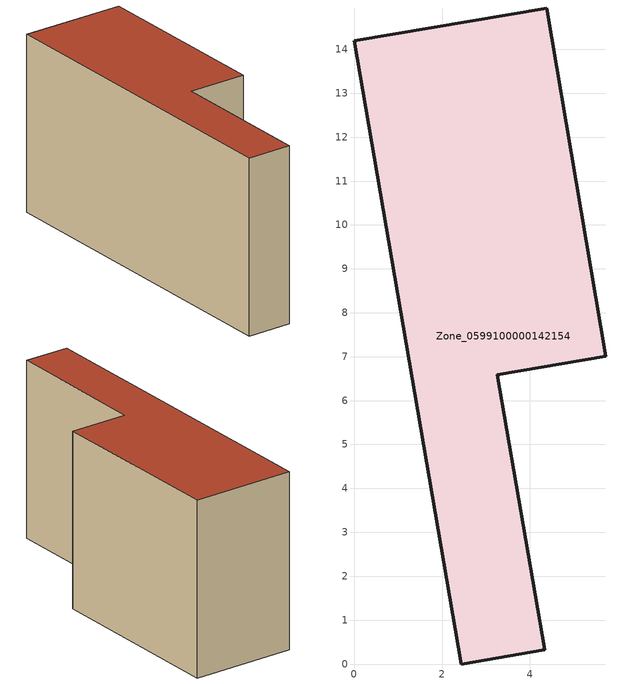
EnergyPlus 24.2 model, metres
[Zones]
Zone_0599100000142154
 floor ground (C_G): 0,14.19 4.38,14.94 5.73,7.01 3.26,6.59 4.34,0.33 2.44,0 z0
 wall outside (C_F): 2.44,0 4.34,0.33 3.26,6.59 5.73,7.01 4.38,14.94 0,14.19 2.44,0 z0:7.54
 roof outside (C_R): 4.38,14.94 0,14.19 2.44,0 4.34,0.33 3.26,6.59 5.73,7.01 z7.54
[BUILDING]
Pand.0599100000142154: North Axis=0; Terrain=City; Loads Convergence Tolerance Value=0.04; Temperature Convergence Tolerance Value=0.4; Solar Distribution=FullExterior; Maximum Number of Warmup Days=25; Minimum Number of Warmup Days=1
[Site:Location]
Rotterdam.The.Hague.AP_ZH_NLD Design_Conditions: Latitude=51.96; Longitude=4.45; Time Zone=1; Elevation=-4.5
[SITE:GROUNDTEMPERATURE:BUILDINGSURFACE]
18, 18, 18, 18, 18, 18, 18, 18, 18, 18, 18, 18
[MATERIAL] Thermal Absorptance=0.9; Solar Absorptance=0.7; Visible Absorptance=0.7
Name | Roughness | Thickness | Conductivity | Density | Specific Heat
G.TI.1946 | MediumSmooth | 0.15 | 1 | 540 | 1210
F.TI.1946 | Rough | 0.3 | 0.857143 | 1920 | 840
R.TI.1946 | MediumRough | 0.2 | 0.1 | 1500 | 1000
[CONSTRUCTION]
C_G: G.TI.1946
C_F: F.TI.1946
C_R: R.TI.1946
[ZONE]
Zone_0599100000142154: Type=1; Multiplier=1; Ceiling Height=Autocalculate; Volume=Autocalculate; Floor Area=autocalculate; Part of Total Floor Area=Yes
[ZONEINFILTRATION:DESIGNFLOWRATE]
Infil_Zone_0599100000142154: Zone or ZoneList or Space or SpaceList=Zone_0599100000142154; Schedule=AlwaysOn; Design Flow Rate Calculation Method=Flow/Area; Flow Rate per Floor Area=0.003; Constant Term Coefficient=1; Temperature Term Coefficient=0; Velocity Term Coefficient=0; Velocity Squared Term Coefficient=0
[HVACTEMPLATE:ZONE:IDEALLOADSAIRSYSTEM]
Zone_0599100000142154: Maximum Heating Supply Air Temperature=50; Minimum Cooling Supply Air Temperature=13; Maximum Heating Supply Air Humidity Ratio=0.0156; Minimum Cooling Supply Air Humidity Ratio=0.0077; Heating Limit=NoLimit; Cooling Limit=NoLimit; Dehumidification Control Type=ConstantSensibleHeatRatio; Cooling Sensible Heat Ratio=0.7; Dehumidification Setpoint=60; Humidification Control Type=None; Humidification Setpoint=30; Outdoor Air Method=None; Outdoor Air Flow Rate per Person=0.00944; Outdoor Air Flow Rate per Zone Floor Area=0; Outdoor Air Flow Rate per Zone=0; Demand Controlled Ventilation Type=None; Outdoor Air Economizer Type=NoEconomizer; Heat Recovery Type=None; Sensible Heat Recovery Effectiveness=0.7; Latent Heat Recovery Effectiveness=0.65
[ZONECONTROL:THERMOSTAT]
ThermostatControl_Zone_0599100000142154: Zone or ZoneList=Zone_0599100000142154; Control Type Schedule=DualSetpointControlType; Control 1=Thermostat_Zone_0599100000142154; Temperature Difference Between Cutout And Setpoint=0
[THERMOSTATSETPOINT:DUALSETPOINT]
Thermostat_Zone_0599100000142154: Heating Setpoint Temperature Schedule=HeatingSetpoint_Zone_0599100000142154; Cooling Setpoint Temperature Schedule=CoolingSetpoint_Zone_0599100000142154
[SCHEDULE:COMPACT]
HeatingSetpoint_Zone_0599100000142154: Through: 12/31, For: AllDays, Until: 24:00, 21
CoolingSetpoint_Zone_0599100000142154: Through: 12/31, For: AllDays, Until: 24:00, 24
DualSetpointControlType: Through: 12/31, For: AllDays, Until: 24:00, 4
AlwaysOn: Through: 12/31, For: AllDays, Until: 24:00, 1
